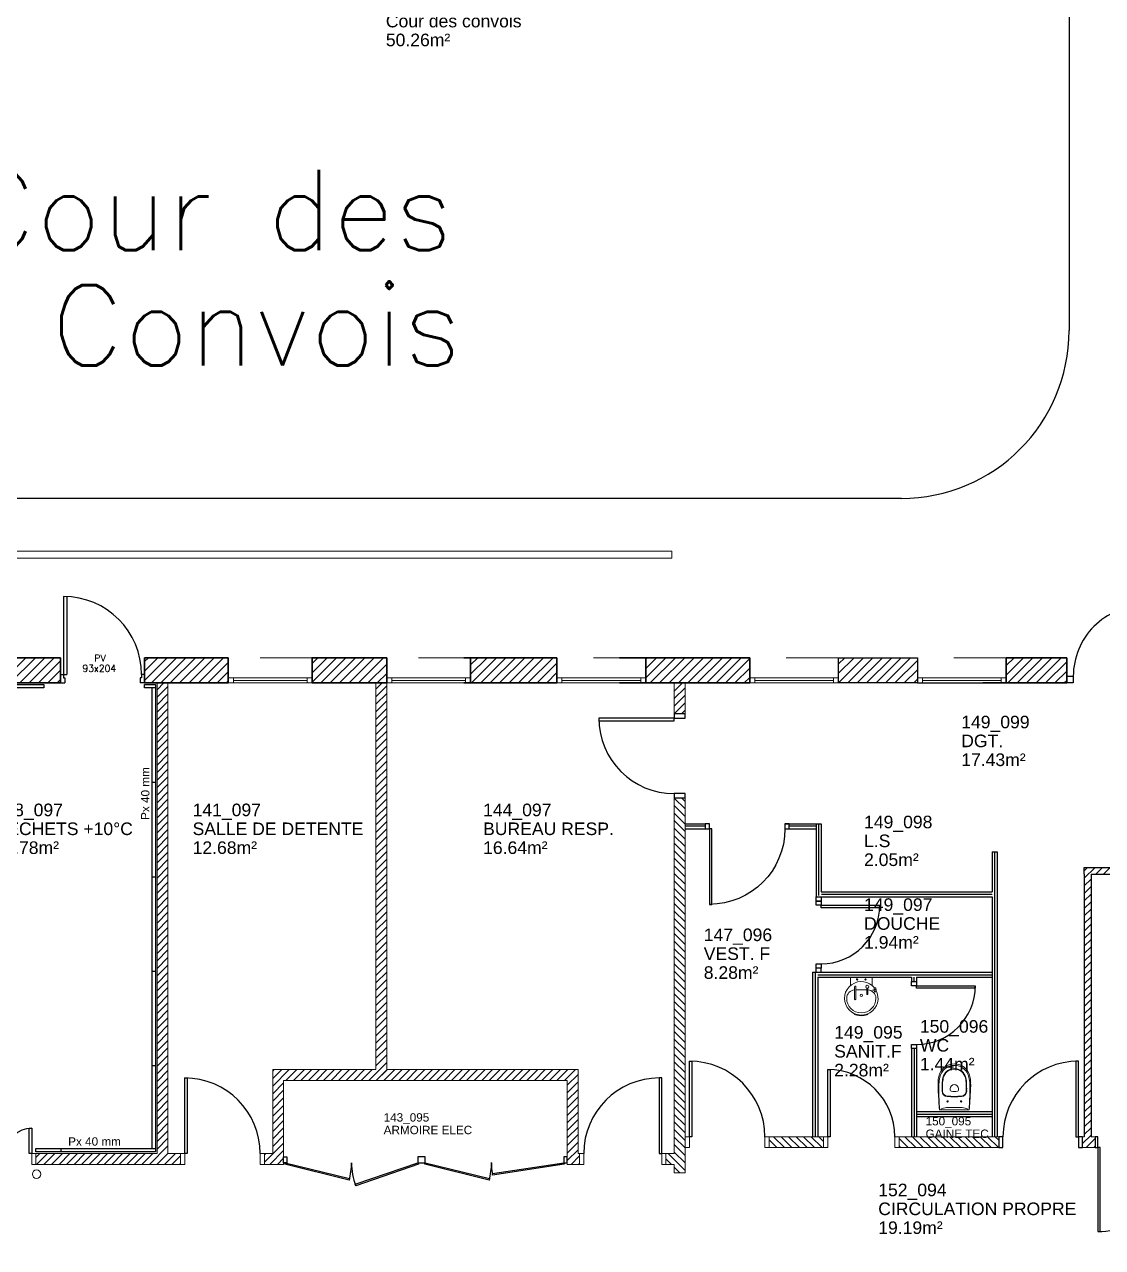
# Model space of a CAD drawing. Header units: metres. Extents: x -8 to 247, y -4 to 148.
# Drawn here: x 138.28 to 151.14, y 93.22 to 107.8 of the extents above; entities that cross this region are included whole.
import ezdxf
from ezdxf.enums import TextEntityAlignment as Align

# ---------------------------------------------------------------- set-up
doc = ezdxf.new("R2010")
doc.units = ezdxf.units.M
doc.header["$LTSCALE"] = 5
for name, pattern in [('CACHÉ', [0.25, 0.125, -0.125]), ('CONTINU', [0]), ('DISCONTINU', [0.75, 0.5, -0.25])]:
    doc.linetypes.add(name, pattern=pattern)
doc.layers.get('0').update_dxf_attribs({"lineweight": 0})
for name, color, linetype, lineweight in [('00_tx_rep_local', 7, 'Continuous', 5), ('800 Espace-vert', 8, 'Continuous', 5), ('_AC2R-PRO-MACONNERIE-130 mm', 7, 'Continuous', 18), ('_AC2R-PRO-PANNEAUX 40mm', 7, 'Continuous', 5), ('A_chass', 4, 'Continuous', 20), ('A_MURS_STRU', 7, 'Continuous', 35), ('A_SANI', 5, 'Continuous', 20), ('RDC', 7, 'Continuous', 0)]:
    doc.layers.add(name, color=color, linetype=linetype, lineweight=lineweight)
for name, color, linetype in [('A_Etiqu_Gaine', 7, 'Continuous'), ('A_Etiqu_Gaine_ancien', 7, 'Continuous'), ('A_Etiqu_Gaine_code', 7, 'Continuous'), ('A_Etiqu_Local', 7, 'Continuous'), ('A_HACH_CLOIS', 7, 'CONTINU'), ('A_MUR_CLOI', 7, 'Continuous'), ('A_PORT', 7, 'Continuous'), ('limite de propriété', 7, 'Continuous')]:
    doc.layers.add(name, color=color, linetype=linetype)
doc.styles.add('ARIAL', font='arial.ttf', dxfattribs={"height": 30})
doc.styles.add('Attribut', font='arial.ttf')
doc.styles.add('ROMANS8', font='romans8', dxfattribs={"height": 10})
doc.styles.add('SIMPLEX', font='SIMPLEX')
doc.linetypes.add('ISOLATION', pattern='A,0.0001,-0.1,[134,ltypeshp.shx,S=0.1,R=0,X=-0.1,Y=0],-0.2,[134,ltypeshp.shx,S=0.1,R=180,X=0.1,Y=0],-0.1', length=0.4001)
pattern_1 = [(45, (-118.550106, -211.35183), (-0.044901281, 0.044901281), [])]

# ---------------------------------------------------------------- blocks, each defined once
blk = doc.blocks.new('A$C312D75F8')
at = {"linetype": 'Continuous'}
for points in [[(-0.05, 0.13), (-0.05, 1.03), (-0.08, 1.03), (-0.08, 0.13), (-0.05, 0.13)], [(-1, 0.13), (-1, 0), (-0.95, 0), (-0.95, 0.13), (-1, 0.13)], [(-0.05, 0.13), (-0.05, 0), (0, 0), (0, 0.13), (-0.05, 0.13)]]:
    blk.add_lwpolyline(points, dxfattribs=at)
blk.add_arc((-0.05, 0.13), 0.9, 90, 180, dxfattribs=at)
blk = doc.blocks.new('A_Etiqu_Local')
at = {"style": 'Attribut', "flags": 1}
for tag, p in [('CODE_HOPITAL', (-0.446, 1.632)), ('CODE_SITE', (-0.446, 1.407)), ('CODE_BATIMENT', (-0.446, 1.182)), ('CODE_SECTEUR', (-0.446, 0.957)), ('CODE_ETAGE', (-0.446, 0.732)), ('NOM_NORMALISE', (-0.446, -0.843)), ('SECTEUR_ACTIVITE', (-0.446, -1.068)), ('SOUS_SECTEUR_ACTIVITE', (-0.446, -1.293)), ('VOLUME', (-0.446, -1.518)), ('SERVICE', (-0.446, -1.743)), ('CODE_UG', (-0.446, -1.968)), ('CODE_UA', (-0.446, -2.193)), ('CODE_POLE', (-0.446, -2.418)), ('OCCUPANT_EXTERNE', (-0.446, -2.643)), ('DISPONIBILITE', (-0.446, -2.868)), ('ACCES_HANDICAPES', (-0.446, -3.093)), ('NATURE_SOL', (-0.446, -3.318)), ('RISQUE_LABORATOIRE', (-0.446, -3.543)), ('AMIANTE', (-0.446, -3.768))]:
    blk.add_attdef(tag, p, '', height=0.15, dxfattribs=at)
at = {"layer": 'A_Etiqu_Local', "style": 'Attribut'}
for tag, p in [('CODE_PIECE', (-0.446, 0.282)), ('NOM_USAGE', (-0.446, 0.057)), ('SURFACE', (-0.446, -0.168))]:
    blk.add_attdef(tag, p, '', height=0.15, dxfattribs=at)
blk = doc.blocks.new('A_Etiqu_Gaine')
at = {"style": 'Attribut', "flags": 1}
for tag, p in [('CODE_HOPITAL', (-0.432, 0.865)), ('CODE_SITE', (-0.432, 0.715)), ('CODE_BATIMENT', (-0.432, 0.565)), ('CODE_SECTEUR', (-0.432, 0.415)), ('CODE_ETAGE', (-0.432, 0.265)), ('NOM_NORMALISE', (-0.432, -0.335)), ('SECTEUR_ACTIVITE', (-0.432, -0.485)), ('SOUS_SECTEUR_ACTIVITE', (-0.432, -0.635)), ('SURFACE', (-0.432, -0.785)), ('CODE_UG', (-0.432, -0.935)), ('CODE_POLE', (-0.432, -1.085)), ('AMIANTE', (-0.432, -1.235))]:
    blk.add_attdef(tag, p, '', height=0.1, dxfattribs=at)
at = {"layer": 'A_Etiqu_Gaine', "style": 'Attribut'}
blk.add_attdef('NOM_USAGE', (-0.432, -0.185), '', height=0.1, dxfattribs=at)
at = {"layer": 'A_Etiqu_Gaine_ancien', "style": 'Attribut'}
blk.add_attdef('CODE_PIECE_ANCIEN', (-0.432, 0.115), '', height=0.1, dxfattribs=at)
at = {"layer": 'A_Etiqu_Gaine_code', "style": 'Attribut'}
blk.add_attdef('CODE_PIECE', (-0.432, -0.035), '', height=0.1, dxfattribs=at)
blk = doc.blocks.new('BATI-10')
for p, q in [((0, 0.1), (0, 0)), ((0, 0.1), (0.035, 0.1)), ((0, 0), (0.05, 0)), ((0.035, 0.1), (0.035, 0.06)), ((0.035, 0.06), (0.05, 0.06)), ((0.05, 0.06), (0.05, 0))]:
    blk.add_line(p, q)
blk = doc.blocks.new('P90-bt10')
for p, q in [((0.035, 1.03), (0.035, 0.1)), ((0.075, 1.029), (0.075, 0.1)), ((0.035, 0.1), (0.075, 0.1))]:
    blk.add_line(p, q)
blk.add_arc((0.035, 0.1), 0.93, 0, 90)
blk.add_blockref('BATI-10', (0, 0))
at = {"xscale": -1}
blk.add_blockref('BATI-10', (1, 0), dxfattribs=at)
at = {"style": 'ROMANS8'}
for tag, p in [('DEF', (0.47, 0.256)), ('DIM', (0.461, 0.134))]:
    blk.add_attdef(tag, text='', height=0.08, dxfattribs=at).set_placement(p, align=Align.CENTER)
blk = doc.blocks.new('Porte70-ep6')
at = {"linetype": 'Continuous', "flags": 128}
for points in [[(6, -5), (0, -5), (0, 0), (6, 0), (6, -5)], [(6, -5), (76, -5), (76, -8), (6, -8), (6, -5)], [(6, -80), (0, -80), (0, -75), (6, -75), (6, -80)]]:
    blk.add_lwpolyline(points, dxfattribs=at)
at = {"linetype": 'Continuous'}
blk.add_arc((6, -5), 70, 270, 0, dxfattribs=at)
blk = doc.blocks.new('LAVE-MAINS')
for p, q in [((-13, 0), (-13, -9.8)), ((13, 0), (-13, 0)), ((13, 0), (13, -9.8)), ((-8, -11.2), (-8, -26)), ((-6.4, -11.2), (-6.4, -26)), ((6.8, -20.1), (6.8, -12.9)), ((7.7, -20.1), (7.7, -12.9)), ((15.2, -14.4), (17.7, -14.4)), ((15.8, -17.3), (15.2, -14.4)), ((15.5, -12.7), (15.5, -14.4)), ((17.4, -12.7), (15.5, -12.7)), ((17.7, -14.4), (17.2, -17.3)), ((17.4, -14.4), (17.4, -12.7)), ((-6.4, -15), (6.8, -15)), ((15.4, -15.5), (13.5, -15.5)), ((17.2, -17.3), (15.8, -17.3))]:
    blk.add_line(p, q)
for centre, radius in [((-5, -2.5), 0.8), ((5, -2.5), 0.8), ((7.2, -11.2), 1.75), ((0, -21.5), 1.45)]:
    blk.add_circle(centre, radius)
for centre, radius, start, end in [((0, -25), 20, 37.9519, 28.7298), ((-7.2, -11.2), 0.8, 0, 180), ((-7.4, -25), 10, 93.5292, 179.7497), ((0, -25), 17.4, 180.0042, 359.9958), ((-7.2, -26), 0.8, 180, 0), ((7.2, -20.1), 0.45, 180, 0), ((7.4, -25), 10, 0.2503, 88.4782), ((-6.3, -42.8), 2.12, 189.2073, 251.3363), ((6.3, -42.8), 2.12, 288.6637, 350.7927), ((0, -25), 21, 250.4755, 289.5245)]:
    blk.add_arc(centre, radius, start, end)
blk = doc.blocks.new('A$C7E3744BD')
for p, q in [((-0.05, 0.271), (-0.05, 0.256)), ((0.05, 0.271), (0.05, 0.256))]:
    blk.add_line(p, q)
at = {"ltscale": 100}
blk.add_line((-0.178, 0.02), (0.178, 0.02), dxfattribs=at)
for centre in [(-0.08, 0.12), (0.08, 0.12)]:
    blk.add_circle(centre, 0.008)
for centre, radius, start, end in [((0, 0.379), 0.19, 90, 168.1162), ((0, 0.372), 0.178, 90, 167.7106), ((0, 0.372), 0.14, 90, 167.7106), ((0, 0.372), 0.135, 90, 167.7106), ((0, 0.379), 0.19, 11.8838, 90), ((0, 0.372), 0.178, 12.2894, 90), ((0, 0.372), 0.14, 12.2894, 90), ((0, 0.372), 0.135, 12.2894, 90), ((1.005, 0.307), 1.2, 177.9759, 185.3183), ((0.205, 0.336), 0.4, 168.1162, 177.9759), ((1.115, 0.278), 1.3, 177.8769, 180.8943), ((0.266, 0.315), 0.45, 167.7106, 178.4657), ((1.115, 0.278), 1.262, 177.8769, 180.8943), ((0.266, 0.315), 0.412, 167.7106, 178.4657), ((1.115, 0.278), 1.257, 177.8769, 180.8943), ((0.266, 0.315), 0.407, 167.7106, 178.4657), ((0, 0.271), 0.05, 360, 180), ((-0.266, 0.315), 0.407, 1.5343, 12.2894), ((-0.266, 0.315), 0.412, 1.5343, 12.2894), ((-1.115, 0.278), 1.257, 359.1057, 2.1231), ((-1.115, 0.278), 1.262, 359.1057, 2.1231), ((-0.266, 0.315), 0.45, 1.5343, 12.2894), ((-1.115, 0.278), 1.3, 359.1057, 2.1231), ((-0.205, 0.336), 0.4, 2.0241, 11.8838), ((-1.005, 0.307), 1.2, 354.6817, 2.0241), ((-4.675, -0.17), 4.5, 3.6445, 4.6693), ((5.314, 0.355), 5.5, 181.0116, 182.6085), ((5.314, 0.355), 5.462, 181.0116, 181.1837), ((-0.082, 0.244), 0.065, 181.1837, 266.7423), ((5.314, 0.355), 5.457, 181.0116, 181.1837), ((-0.082, 0.244), 0.06, 181.1837, 266.7423), ((0, 1.676), 1.495, 266.7423, 273.2577), ((0, 1.676), 1.5, 266.7423, 273.2577), ((-0.035, 0.256), 0.015, 180, 262.9459), ((0, 0.539), 0.3, 262.9459, 277.0541), ((0.035, 0.256), 0.015, 277.0541, 0), ((0.082, 0.244), 0.065, 273.2577, 358.8163), ((0.082, 0.244), 0.06, 273.2577, 358.8163), ((-5.314, 0.355), 5.457, 358.8163, 358.9884), ((-5.314, 0.355), 5.462, 358.8163, 358.9884), ((-5.314, 0.355), 5.5, 357.3915, 358.9884), ((4.675, -0.17), 4.5, 175.3307, 176.3555), ((14.791, 0.973), 15, 183.2761, 183.6431), ((14.807, 0.729), 15, 182.3853, 182.7047), ((-0.08, -0.153), 0.2, 93.5384, 114.0151), ((0, -1.451), 1.5, 90, 93.5384), ((0, -1.451), 1.5, 86.4616, 90), ((0.08, -0.153), 0.2, 65.9849, 86.4616), ((-14.807, 0.729), 15, 357.2953, 357.6147), ((-14.791, 0.973), 15, 356.3569, 356.7239)]:
    blk.add_arc(centre, radius, start, end)
blk = doc.blocks.new('Porte90-ep6')
at = {"linetype": 'Continuous', "flags": 128}
for points in [[(-100, -6), (-100, 0), (-95, 0), (-95, -6), (-100, -6)], [(-5, -6), (-5, 0), (0, 0), (0, -6), (-5, -6)], [(-5, -6), (-5, -96), (-8, -96), (-8, -6), (-5, -6)]]:
    blk.add_lwpolyline(points, dxfattribs=at)
at = {"linetype": 'Continuous'}
blk.add_arc((-5, -6), 90, 180, 270, dxfattribs=at)

msp = doc.modelspace()

# ---------------------------------------------------------------- hatches: boundary and pattern name
at = {"layer": '_AC2R-PRO-MACONNERIE-130 mm'}
h = msp.add_hatch(dxfattribs=at)
h.set_pattern_fill('ANSI31', color=8, scale=0.02, style=0)
h.set_pattern_definition(pattern_1)
h.paths.add_polyline_path([(139.996, 99.949), (139.866, 99.949), (139.866, 94.339), (138.421, 94.339), (138.421, 94.209), (140.146, 94.209), (140.146, 94.339), (139.996, 94.339)])
h = msp.add_hatch(dxfattribs=at)
h.set_pattern_fill('ANSI31', color=8, scale=0.02, style=0)
h.set_pattern_definition(pattern_1)
h.paths.add_polyline_path([(142.606, 95.209), (142.606, 99.949), (142.476, 99.949), (142.476, 95.339), (141.246, 95.339), (141.246, 94.339), (141.146, 94.339), (141.146, 94.209), (141.376, 94.209), (141.376, 95.209)])
h = msp.add_hatch(dxfattribs=at)
h.set_pattern_fill('ANSI31', color=8, scale=0.02, style=0)
h.set_pattern_definition(pattern_1)
h.paths.add_polyline_path([(144.889, 95.339), (142.606, 95.339), (142.606, 99.949), (142.476, 99.949), (142.476, 95.339), (141.246, 95.339), (141.246, 94.339), (141.146, 94.339), (141.146, 94.209), (141.376, 94.209), (141.376, 95.209), (144.759, 95.209), (144.759, 94.209), (144.906, 94.209), (144.906, 94.339), (144.889, 94.339)])
h = msp.add_hatch(dxfattribs=at)
h.set_pattern_fill('ANSI31', color=8, scale=0.02, style=0)
h.set_pattern_definition([(45, (-118.470105, -211.35183), (-0.044901281, 0.044901281), [])])
h.paths.add_polyline_path([(146.166, 99.949), (146.036, 99.949), (146.036, 99.579), (146.166, 99.579)])
h = msp.add_hatch(dxfattribs=at)
h.set_pattern_fill('ANSI31', color=8, scale=0.02, angle=90, style=0)
h.set_pattern_definition([(135, (0.08, -1e-14), (-0.04490128, -0.04490128), [])])
h.paths.add_polyline_path([(146.036, 94.339), (145.936, 94.339), (145.936, 94.209), (146.036, 94.209), (146.036, 94.109), (146.166, 94.109), (146.166, 94.409), (146.166, 94.539), (146.166, 98.579), (146.036, 98.579)])
h = msp.add_hatch(dxfattribs=at)
h.set_pattern_fill('ANSI31', color=8, scale=0.02, style=0)
h.set_pattern_definition([(45, (102.73127, 33.08095), (-0.04490128, 0.04490128), [])])
h.paths.add_polyline_path([(150.926, 97.749), (150.926, 94.539), (150.906, 94.539), (150.906, 94.409), (151.056, 94.409), (151.056, 94.539), (151.006, 94.539), (151.006, 97.669), (152.615, 97.669), (152.616, 97.749)])
h = msp.add_hatch(dxfattribs=at)
h.set_pattern_fill('ANSI31', color=8, scale=0.02, angle=90, style=0)
h.set_pattern_definition([(135, (105.266565, -69.066566), (-0.04490128, -0.04490128), [])])
h.paths.add_polyline_path([(147.816, 94.409), (147.816, 94.539), (147.166, 94.539), (147.166, 94.409)])
h = msp.add_hatch(dxfattribs=at)
h.set_pattern_fill('ANSI31', color=8, scale=0.02, angle=90, style=0)
h.set_pattern_definition([(135, (107.55108, -69.066566), (-0.04490128, -0.04490128), [])])
h.paths.add_polyline_path([(149.906, 94.409), (149.906, 94.539), (148.716, 94.539), (148.716, 94.409)])
at = {"layer": 'A_HACH_CLOIS'}
h = msp.add_hatch(dxfattribs=at)
h.set_pattern_fill('ANSI31', color=8, scale=0.025, style=0)
h.paths.add_polyline_path([(150.716, 100.249), (150.711, 100.249), (149.996, 100.249), (149.996, 99.949), (150.716, 99.949)])
h.paths.add_polyline_path([(148.936, 100.249), (147.996, 100.249), (147.996, 99.949), (148.936, 99.949)])
h.paths.add_polyline_path([(146.936, 100.249), (146.711, 100.249), (145.696, 100.249), (145.696, 99.949), (146.936, 99.949)])
h.paths.add_polyline_path([(144.636, 100.249), (143.606, 100.249), (143.606, 99.949), (144.636, 99.949)])
h.paths.add_polyline_path([(142.606, 100.249), (141.716, 100.249), (141.716, 99.949), (142.606, 99.949)])
h.paths.add_polyline_path([(140.716, 100.249), (139.716, 100.249), (139.716, 99.949), (140.716, 99.949)])
h.paths.add_polyline_path([(138.716, 100.249), (137.716, 100.249), (137.716, 99.949), (138.716, 99.949), (138.716, 100.009)])
at = {"layer": 'A_MUR_CLOI'}
h = msp.add_hatch(dxfattribs=at)
h.set_pattern_fill('ANSI31', color=8, scale=0.015, style=0)
h.paths.add_polyline_path([(178.316, 113.499), (178.316, 113.999), (178.666, 113.999), (178.666, 113.499)])
h.paths.add_polyline_path([(174.316, 113.499), (174.316, 113.999), (174.666, 113.999), (174.666, 113.499)])
h.paths.add_polyline_path([(159.466, 114.024), (159.466, 114.674), (160.116, 114.674), (160.116, 114.024)])
h.paths.add_polyline_path([(159.541, 106.824), (159.541, 107.474), (160.041, 107.474), (160.041, 106.824)])
h.paths.add_polyline_path([(166.141, 106.849), (166.141, 107.449), (166.941, 107.449), (166.941, 106.849)])
h.paths.add_polyline_path([(173.391, 106.824), (173.391, 107.474), (174.291, 107.474), (174.291, 106.824)])
h.paths.add_polyline_path([(174.316, 106.824), (174.316, 107.474), (174.666, 107.474), (174.666, 106.824)])
h.paths.add_polyline_path([(178.316, 106.824), (178.316, 107.474), (178.666, 107.474), (178.666, 106.824)])
h.paths.add_polyline_path([(166.141, 99.649), (166.141, 100.249), (166.941, 100.249), (166.941, 99.649)])
h.paths.add_polyline_path([(159.241, 99.649), (159.241, 100.249), (160.041, 100.249), (160.041, 99.649)])
h.paths.add_polyline_path([(152.116, 99.649), (152.116, 100.249), (153.066, 100.249), (153.066, 99.649)])
h.paths.add_polyline_path([(151.716, 99.649), (151.716, 100.249), (152.066, 100.249), (152.066, 99.649)])
h.paths.add_polyline_path([(115.366, 92.349), (115.366, 92.749), (116.016, 92.749), (116.016, 92.349)])
h.paths.add_polyline_path([(120.716, 92.349), (120.066, 92.349), (120.066, 92.749), (120.716, 92.749)])
edge = h.paths.add_edge_path()
edge.add_line((116.016, 92.349), (115.366, 92.349))

# ---------------------------------------------------------------- linework, layer by layer
at = {"color": 8, "linetype": 'Continuous'}
for points in [[(146.216, 94.539), (146.216, 94.409), (146.166, 94.409), (146.166, 94.539), (146.216, 94.539)], [(147.166, 94.539), (147.166, 94.409), (147.116, 94.409), (147.116, 94.539), (147.166, 94.539)], [(138.421, 94.339), (138.421, 94.209), (138.371, 94.209), (138.371, 94.339), (138.421, 94.339)], [(140.196, 94.339), (140.196, 94.209), (140.146, 94.209), (140.146, 94.339), (140.196, 94.339)], [(141.146, 94.339), (141.146, 94.209), (141.096, 94.209), (141.096, 94.339), (141.146, 94.339)], [(144.906, 94.339), (144.906, 94.209), (144.956, 94.209), (144.956, 94.339), (144.906, 94.339)], [(145.886, 94.339), (145.886, 94.209), (145.936, 94.209), (145.936, 94.339), (145.886, 94.339)]]:
    msp.add_lwpolyline(points, dxfattribs=at)
at = {"color": 8, "linetype": 'Continuous', "flags": 128}
for points in [[(147.866, 94.539), (147.866, 94.409), (147.816, 94.409), (147.816, 94.539), (147.866, 94.539)], [(148.716, 94.539), (148.716, 94.409), (148.666, 94.409), (148.666, 94.539), (148.716, 94.539)]]:
    msp.add_lwpolyline(points, dxfattribs=at)
at = {"layer": '800 Espace-vert', "color": 8, "linetype": 'Continuous'}
for p, q in [((150.744, 104.149), (150.744, 112.257)), ((130.265, 101.518), (146.007, 101.518)), ((130.345, 101.438), (146.007, 101.438))]:
    msp.add_line(p, q, dxfattribs=at)
at = {"layer": '800 Espace-vert', "color": 8}
msp.add_line((146.007, 101.438), (146.007, 101.518), dxfattribs=at)
at = {"layer": '_AC2R-PRO-MACONNERIE-130 mm', "color": 8}
for p, q in [((139.866, 99.949), (139.866, 94.339)), ((139.996, 99.949), (139.996, 94.339)), ((142.476, 99.949), (142.476, 95.339)), ((142.606, 99.949), (142.606, 95.339)), ((146.036, 99.949), (146.036, 99.579)), ((146.166, 99.949), (146.166, 99.579)), ((146.036, 98.579), (146.036, 94.339)), ((146.166, 98.579), (146.166, 94.539)), ((141.246, 95.339), (141.246, 94.339)), ((141.246, 95.339), (142.476, 95.339)), ((142.606, 95.339), (144.889, 95.339)), ((144.889, 95.339), (144.889, 94.339)), ((141.376, 95.209), (141.376, 94.209)), ((141.376, 95.209), (144.759, 95.209)), ((144.759, 95.209), (144.759, 94.209)), ((147.116, 94.539), (147.816, 94.539)), ((147.816, 94.539), (147.816, 94.409)), ((148.716, 94.539), (149.906, 94.539)), ((148.716, 94.539), (148.716, 94.409)), ((149.906, 94.539), (149.906, 94.409)), ((150.906, 94.539), (150.926, 94.539)), ((151.006, 94.539), (151.056, 94.539)), ((147.166, 94.409), (147.816, 94.409)), ((148.716, 94.409), (149.906, 94.409)), ((150.906, 94.409), (151.056, 94.409)), ((138.421, 94.339), (139.866, 94.339)), ((138.421, 94.339), (138.421, 94.209)), ((138.421, 94.209), (140.146, 94.209)), ((139.996, 94.339), (140.146, 94.339)), ((140.146, 94.339), (140.146, 94.209)), ((141.146, 94.339), (141.246, 94.339)), ((141.146, 94.339), (141.146, 94.209)), ((141.146, 94.209), (141.376, 94.209)), ((144.759, 94.209), (144.906, 94.209)), ((144.889, 94.339), (144.906, 94.339)), ((144.906, 94.339), (144.906, 94.209)), ((145.936, 94.339), (145.936, 94.209))]:
    msp.add_line(p, q, dxfattribs=at)
msp.add_lwpolyline([(146.166, 94.539), (146.166, 98.579), (146.036, 98.579), (146.036, 94.339), (145.936, 94.339), (145.936, 94.209), (146.036, 94.209), (146.036, 94.109), (146.166, 94.109), (146.166, 94.409)], dxfattribs=at)
at = {"layer": 'A_chass', "color": 8, "linetype": 'CACHÉ'}
for p, q in [((141.721, 100.249), (140.721, 100.249)), ((143.611, 100.249), (142.606, 100.249)), ((145.696, 100.249), (144.636, 100.249)), ((147.996, 100.249), (146.936, 100.249)), ((149.996, 100.249), (148.936, 100.249))]:
    msp.add_line(p, q, dxfattribs=at)
at = {"layer": 'A_chass', "color": 8, "linetype": 'Continuous'}
for p, q in [((141.716, 99.949), (140.716, 99.949)), ((140.776, 99.979), (141.656, 99.979)), ((143.606, 99.949), (142.606, 99.949)), ((142.666, 99.979), (143.546, 99.979)), ((145.381, 99.949), (144.636, 99.949)), ((145.696, 99.949), (144.636, 99.949)), ((144.696, 99.979), (145.321, 99.979)), ((144.696, 99.979), (145.636, 99.979)), ((147.996, 99.949), (146.936, 99.949)), ((146.996, 99.979), (147.936, 99.979)), ((148.996, 99.979), (149.936, 99.979)), ((149.996, 99.949), (148.996, 99.949))]:
    msp.add_line(p, q, dxfattribs=at)
for points in [[(140.716, 99.949), (140.716, 100.009), (141.716, 100.009)], [(140.776, 100.009), (140.776, 99.949)], [(141.656, 99.949), (141.656, 100.009)], [(141.716, 100.009), (141.716, 99.949)], [(142.606, 99.949), (142.606, 100.009), (143.606, 100.009)], [(142.666, 100.009), (142.666, 99.949)], [(143.546, 99.949), (143.546, 100.009)], [(143.606, 100.009), (143.606, 99.949)], [(144.636, 99.949), (144.636, 100.009), (145.381, 100.009)], [(144.636, 99.949), (144.636, 100.009), (145.696, 100.009)], [(144.696, 100.009), (144.696, 99.949)], [(144.696, 100.009), (144.696, 99.949)], [(145.636, 99.949), (145.636, 100.009)], [(145.696, 100.009), (145.696, 99.949)], [(146.936, 99.949), (146.936, 100.009), (147.996, 100.009)], [(146.996, 100.009), (146.996, 99.949)], [(147.936, 99.949), (147.936, 100.009)], [(147.996, 100.009), (147.996, 99.949)], [(148.936, 99.949), (148.936, 100.009), (149.996, 100.009)], [(148.996, 100.009), (148.996, 99.949)], [(149.936, 99.949), (149.936, 100.009)], [(149.996, 100.009), (149.996, 99.949)]]:
    msp.add_lwpolyline(points, dxfattribs=at)
at = {"layer": 'A_MUR_CLOI', "color": 8}
for p, q in [((149.996, 99.949), (149.996, 100.249)), ((138.516, 99.889), (136.891, 99.889)), ((139.806, 94.399), (139.806, 99.889)), ((139.846, 99.929), (139.846, 94.359)), ((146.936, 99.949), (146.166, 99.949)), ((148.936, 99.949), (149.996, 99.949)), ((150.716, 99.949), (149.996, 99.949)), ((146.166, 98.269), (146.405, 98.269)), ((146.166, 98.209), (146.405, 98.209)), ((147.355, 98.269), (147.726, 98.269)), ((147.405, 98.209), (147.726, 98.209)), ((147.726, 98.269), (147.726, 97.399)), ((147.726, 98.269), (147.786, 98.269)), ((147.786, 98.269), (147.786, 97.459)), ((149.826, 97.937), (149.826, 97.459)), ((149.826, 97.937), (149.886, 97.937)), ((149.886, 97.937), (149.886, 94.539)), ((150.926, 97.669), (150.926, 97.749)), ((150.926, 97.749), (152.616, 97.749)), ((150.926, 97.669), (150.926, 94.539)), ((151.006, 97.669), (152.616, 97.669)), ((151.006, 97.669), (151.006, 94.539)), ((147.786, 97.459), (149.826, 97.459)), ((147.726, 97.399), (149.826, 97.399)), ((149.826, 97.399), (149.826, 94.539)), ((147.726, 96.499), (147.726, 96.549)), ((147.786, 96.499), (147.786, 96.549)), ((147.686, 96.499), (147.686, 94.539)), ((147.686, 96.499), (149.826, 96.499)), ((147.746, 96.439), (147.746, 94.539)), ((147.746, 96.439), (148.866, 96.439)), ((148.866, 96.439), (148.866, 96.389)), ((148.866, 96.389), (148.926, 96.389)), ((148.926, 96.439), (148.926, 96.389)), ((148.926, 96.439), (149.826, 96.439)), ((148.866, 95.589), (148.866, 94.539)), ((148.926, 95.589), (148.926, 94.539)), ((148.926, 94.839), (149.826, 94.839)), ((148.926, 94.779), (149.826, 94.779)), ((150.856, 94.539), (150.856, 94.409)), ((151.056, 94.539), (151.056, 94.409))]:
    msp.add_line(p, q, dxfattribs=at)
at = {"layer": 'A_MUR_CLOI', "color": 8, "linetype": 'Continuous'}
for p, q in [((150.716, 100.028), (150.795, 100.028)), ((150.795, 99.949), (150.716, 99.949)), ((150.795, 100.028), (150.795, 99.949))]:
    msp.add_line(p, q, dxfattribs=at)
at = {"layer": 'A_MUR_CLOI', "color": 8}
for points in [[(147.996, 100.249), (148.936, 100.249), (148.936, 99.949), (147.996, 99.949)], [(147.786, 97.349), (147.726, 97.349), (147.726, 97.399), (147.786, 97.399)]]:
    msp.add_lwpolyline(points, close=True, dxfattribs=at)
for points in [[(136.891, 99.929), (138.516, 99.929)], [(138.516, 99.929), (138.516, 99.889)], [(139.846, 99.889), (139.716, 99.889), (139.716, 99.929), (139.846, 99.929)], [(139.806, 98.764), (139.846, 98.764)], [(139.806, 97.639), (139.846, 97.639)], [(139.806, 96.514), (139.846, 96.514)], [(139.806, 95.389), (139.846, 95.389)], [(139.846, 94.359), (138.421, 94.359), (138.421, 94.399), (139.846, 94.399)], [(138.721, 94.359), (138.721, 94.399)]]:
    msp.add_lwpolyline(points, dxfattribs=at)
at = {"layer": 'A_MUR_CLOI', "color": 8, "linetype": 'ISOLATION', "ltscale": 0.01}
for points in [[(146.405, 98.242), (146.167, 98.242)], [(147.726, 98.242), (147.409, 98.242)], [(147.758, 97.416), (147.758, 98.269)], [(149.856, 97.937), (149.856, 94.539)], [(147.79, 97.429), (149.826, 97.429)], [(147.716, 96.499), (147.716, 94.539)], [(147.746, 96.469), (149.826, 96.469)], [(148.896, 96.389), (148.896, 96.439)], [(148.896, 95.589), (148.896, 94.539)], [(148.926, 94.809), (149.826, 94.809)]]:
    msp.add_lwpolyline(points, dxfattribs=at)
at = {"layer": 'A_MURS_STRU', "color": 8, "linetype": 'Continuous'}
for p, q in [((138.716, 100.249), (137.711, 100.249)), ((138.716, 99.949), (138.716, 100.249)), ((139.716, 99.949), (139.716, 100.249)), ((140.716, 100.249), (139.716, 100.249)), ((140.716, 99.949), (140.716, 100.249)), ((141.711, 100.249), (142.606, 100.249)), ((141.716, 100.249), (141.716, 99.949)), ((142.606, 100.249), (142.606, 99.949)), ((143.526, 100.249), (144.636, 100.249)), ((143.606, 100.249), (143.606, 99.949)), ((144.636, 100.249), (144.636, 99.949)), ((144.636, 99.949), (144.636, 100.249)), ((145.381, 100.249), (146.936, 100.249)), ((145.696, 100.249), (145.696, 99.949)), ((146.936, 99.949), (146.936, 100.249)), ((149.996, 100.249), (150.716, 100.249)), ((149.996, 100.249), (149.996, 99.949)), ((150.716, 99.949), (150.716, 100.249)), ((138.716, 99.949), (137.716, 99.949)), ((140.716, 99.949), (139.716, 99.949)), ((142.606, 99.949), (141.716, 99.949)), ((144.636, 99.949), (143.526, 99.949)), ((146.936, 99.949), (145.381, 99.949)), ((150.716, 99.949), (149.716, 99.949))]:
    msp.add_line(p, q, dxfattribs=at)
at = {"layer": 'A_PORT', "color": 8, "linetype": 'Continuous', "flags": 128}
for points in [[(146.216, 94.539), (146.216, 95.439), (146.246, 95.439), (146.246, 94.539), (146.216, 94.539)], [(140.196, 94.339), (140.196, 95.239), (140.226, 95.239), (140.226, 94.339), (140.196, 94.339)], [(145.886, 94.339), (145.886, 95.239), (145.856, 95.239), (145.856, 94.339), (145.886, 94.339)], [(147.866, 94.539), (147.866, 95.339), (147.896, 95.339), (147.896, 94.539), (147.866, 94.539)], [(138.341, 94.339), (138.341, 94.639), (138.371, 94.639), (138.371, 94.339), (138.341, 94.339)]]:
    msp.add_lwpolyline(points, dxfattribs=at)
at = {"layer": 'A_PORT', "color": 8, "linetype": 'Continuous'}
for points in [[(151.086, 94.409), (151.086, 94.539), (151.056, 94.539), (151.056, 94.409), (151.086, 94.409)], [(151.086, 93.409), (151.116, 93.409), (151.116, 94.409), (151.086, 94.409)]]:
    msp.add_lwpolyline(points, dxfattribs=at)
msp.add_lwpolyline([(151.116, 94.409), (151.086, 94.409), (151.086, 93.409), (151.116, 93.409)], close=True, dxfattribs=at)
at = {"layer": 'A_PORT', "color": 8}
for points in [[(141.416, 94.229), (141.376, 94.229), (141.376, 94.299), (141.416, 94.299)], [(141.396, 94.229), (142.163, 94.039), (142.158, 94.02), (141.391, 94.21)], [(142.23, 93.972), (142.976, 94.229), (142.983, 94.211), (142.236, 93.953)], [(142.976, 94.229), (143.066, 94.229), (143.066, 94.299), (142.976, 94.299)], [(143.066, 94.229), (143.833, 94.039), (143.828, 94.02), (143.061, 94.21)], [(143.866, 94.101), (144.719, 94.229), (144.722, 94.21), (143.869, 94.081)], [(144.719, 94.229), (144.759, 94.229), (144.759, 94.299), (144.719, 94.299)]]:
    msp.add_lwpolyline(points, close=True, dxfattribs=at)
for centre, radius, start, end in [((151.636, 100.028), 0.841, 89.9796, 179.9993), ((141.396, 94.229), 0.79, 344.626, 0), ((142.956, 94.229), 0.771, 180, 201.016), ((143.109, 94.221), 0.746, 344.3978, 0.6807), ((144.411, 94.211), 0.556, 178.1328, 191.4797)]:
    msp.add_arc(centre, radius, start, end, dxfattribs=at)
at = {"layer": 'A_PORT', "color": 8, "linetype": 'Continuous'}
for centre, radius, start, end in [((146.216, 94.539), 0.9, 0, 90), ((140.196, 94.339), 0.9, 0, 90), ((145.856, 94.339), 0.9, 90, 180), ((147.866, 94.539), 0.8, 0, 90), ((138.371, 94.339), 0.3, 90, 180), ((151.086, 94.409), 1, 269.9796, 359.9993)]:
    msp.add_arc(centre, radius, start, end, dxfattribs=at)
at = {"layer": 'limite de propriété', "color": 8, "linetype": 'Continuous'}
for p, q in [((150.744, 112.257), (150.744, 104.149)), ((148.744, 102.149), (134.349, 102.149))]:
    msp.add_line(p, q, dxfattribs=at)
msp.add_arc((148.744, 104.149), 2, 270, 0, dxfattribs=at)
at = {"layer": 'RDC', "color": 8, "ltscale": 100}
msp.add_circle((138.429, 94.092), 0.05, dxfattribs=at)

# ---------------------------------------------------------------- block references
at = {"layer": 'A_Etiqu_Gaine', "color": 8}
for p, values in [((143.001, 94.754), {'CODE_PIECE': '143_095', 'NOM_USAGE': 'ARMOIRE ELEC'}), ((149.465, 94.709), {'CODE_PIECE': '150_095', 'NOM_USAGE': 'GAINE TEC'})]:
    msp.add_blockref('A_Etiqu_Gaine', p, dxfattribs=at).add_auto_attribs(values)
at = {"layer": 'A_Etiqu_Local', "color": 8}
ref = msp.add_blockref('A_Etiqu_Local', (143.042, 107.708), dxfattribs=at)
ref.add_attrib('CODE_PIECE', '142_107', (142.595, 107.99), dxfattribs={"height": 0.15, "style": 'Attribut'})
ref.add_attrib('NOM_USAGE', 'Cour des convois', (142.595, 107.765), dxfattribs={"height": 0.15, "style": 'Attribut'})
ref.add_attrib('SURFACE', '50.26m²', (142.595, 107.54), dxfattribs={"height": 0.15, "style": 'Attribut'})
ref = msp.add_blockref('A_Etiqu_Local', (149.904, 99.126), dxfattribs=at)
ref.add_attrib('CODE_PIECE', '149_099', (149.458, 99.408), dxfattribs={"height": 0.15, "style": 'Attribut'})
ref.add_attrib('NOM_USAGE', 'DGT.', (149.458, 99.183), dxfattribs={"height": 0.15, "style": 'Attribut'})
ref.add_attrib('SURFACE', '17.43m²', (149.458, 98.958), dxfattribs={"height": 0.15, "style": 'Attribut'})
ref = msp.add_blockref('A_Etiqu_Local', (138.374, 98.078), dxfattribs=at)
ref.add_attrib('CODE_PIECE', '138_097', (137.928, 98.36), dxfattribs={"height": 0.15, "style": 'Attribut'})
ref.add_attrib('NOM_USAGE', 'DECHETS +10°C', (137.928, 98.135), dxfattribs={"height": 0.15, "style": 'Attribut'})
ref.add_attrib('SURFACE', '15.78m²', (137.928, 97.91), dxfattribs={"height": 0.15, "style": 'Attribut'})
ref = msp.add_blockref('A_Etiqu_Local', (140.736, 98.078), dxfattribs=at)
ref.add_attrib('CODE_PIECE', '141_097', (140.29, 98.36), dxfattribs={"height": 0.15, "style": 'Attribut'})
ref.add_attrib('NOM_USAGE', 'SALLE DE DETENTE', (140.29, 98.135), dxfattribs={"height": 0.15, "style": 'Attribut'})
ref.add_attrib('SURFACE', '12.68m²', (140.29, 97.91), dxfattribs={"height": 0.15, "style": 'Attribut'})
ref = msp.add_blockref('A_Etiqu_Local', (144.201, 98.078), dxfattribs=at)
ref.add_attrib('CODE_PIECE', '144_097', (143.755, 98.36), dxfattribs={"height": 0.15, "style": 'Attribut'})
ref.add_attrib('NOM_USAGE', 'BUREAU RESP.', (143.755, 98.135), dxfattribs={"height": 0.15, "style": 'Attribut'})
ref.add_attrib('SURFACE', '16.64m²', (143.755, 97.91), dxfattribs={"height": 0.15, "style": 'Attribut'})
ref = msp.add_blockref('A_Etiqu_Local', (148.746, 97.934), dxfattribs=at)
ref.add_attrib('CODE_PIECE', '149_098', (148.299, 98.216), dxfattribs={"height": 0.15, "style": 'Attribut'})
ref.add_attrib('NOM_USAGE', 'L.S', (148.299, 97.991), dxfattribs={"height": 0.15, "style": 'Attribut'})
ref.add_attrib('SURFACE', '2.05m²', (148.299, 97.766), dxfattribs={"height": 0.15, "style": 'Attribut'})
ref = msp.add_blockref('A_Etiqu_Local', (148.746, 96.949), dxfattribs=at)
ref.add_attrib('CODE_PIECE', '149_097', (148.299, 97.231), dxfattribs={"height": 0.15, "style": 'Attribut'})
ref.add_attrib('NOM_USAGE', 'DOUCHE', (148.299, 97.006), dxfattribs={"height": 0.15, "style": 'Attribut'})
ref.add_attrib('SURFACE', '1.94m²', (148.299, 96.781), dxfattribs={"height": 0.15, "style": 'Attribut'})
ref = msp.add_blockref('A_Etiqu_Local', (146.834, 96.589), dxfattribs=at)
ref.add_attrib('CODE_PIECE', '147_096', (146.387, 96.871), dxfattribs={"height": 0.15, "style": 'Attribut'})
ref.add_attrib('NOM_USAGE', 'VEST. F', (146.387, 96.646), dxfattribs={"height": 0.15, "style": 'Attribut'})
ref.add_attrib('SURFACE', '8.28m²', (146.387, 96.421), dxfattribs={"height": 0.15, "style": 'Attribut'})
ref = msp.add_blockref('A_Etiqu_Local', (148.389, 95.426), dxfattribs=at)
ref.add_attrib('CODE_PIECE', '149_095', (147.943, 95.708), dxfattribs={"height": 0.15, "style": 'Attribut'})
ref.add_attrib('NOM_USAGE', 'SANIT.F', (147.943, 95.483), dxfattribs={"height": 0.15, "style": 'Attribut'})
ref.add_attrib('SURFACE', '2.28m²', (147.943, 95.258), dxfattribs={"height": 0.15, "style": 'Attribut'})
ref = msp.add_blockref('A_Etiqu_Local', (149.412, 95.497), dxfattribs=at)
ref.add_attrib('CODE_PIECE', '150_096', (148.965, 95.779), dxfattribs={"height": 0.15, "style": 'Attribut'})
ref.add_attrib('NOM_USAGE', 'WC', (148.965, 95.554), dxfattribs={"height": 0.15, "style": 'Attribut'})
ref.add_attrib('SURFACE', '1.44m²', (148.965, 95.329), dxfattribs={"height": 0.15, "style": 'Attribut'})
ref = msp.add_blockref('A_Etiqu_Local', (148.914, 93.547), dxfattribs=at)
ref.add_attrib('CODE_PIECE', '152_094', (148.468, 93.829), dxfattribs={"height": 0.15, "style": 'Attribut'})
ref.add_attrib('NOM_USAGE', 'CIRCULATION PROPRE', (148.468, 93.604), dxfattribs={"height": 0.15, "style": 'Attribut'})
ref.add_attrib('SURFACE', '19.19m²', (148.468, 93.379), dxfattribs={"height": 0.15, "style": 'Attribut'})
at = {"layer": 'A_PORT', "color": 8}
msp.add_blockref('P90-bt10', (138.716, 99.949), dxfattribs=at).add_auto_attribs({'DEF': 'PV', 'DIM': '93x204'})
at = {"layer": 'A_PORT', "color": 8, "rotation": 90}
msp.add_blockref('A$C312D75F8', (146.166, 99.579), dxfattribs=at)
at = {"layer": 'A_PORT', "color": 8, "zscale": 0.01}
for name, p, xscale, yscale in [('Porte90-ep6', (146.405, 98.269), -0.009999999999990905, 0.009999999999990905), ('Porte70-ep6', (147.726, 97.349), 0.01, 0.01), ('Porte70-ep6', (148.866, 96.389), 0.01, 0.01)]:
    msp.add_blockref(name, p, dxfattribs=dict(at, xscale=xscale, yscale=yscale))
at = {"layer": 'A_PORT', "color": 8}
msp.add_blockref('A$C312D75F8', (150.906, 94.409), dxfattribs=at)
at = {"layer": 'A_SANI', "color": 8, "xscale": 0.01, "yscale": 0.01, "zscale": 0.01}
msp.add_blockref('LAVE-MAINS', (148.266, 96.439), dxfattribs=at)
at = {"layer": 'A_SANI', "color": 8}
msp.add_blockref('A$C7E3744BD', (149.376, 94.839), dxfattribs=at)

# ---------------------------------------------------------------- texts
at = {"layer": '00_tx_rep_local', "color": 8, "linetype": 'DISCONTINU', "style": 'SIMPLEX'}
for s, p in [('Cour des', (137.557, 105.107)), ('Convois', (138.604, 103.733))]:
    msp.add_text(s, height=0.96, dxfattribs=at).set_placement(p)
at = {"layer": '_AC2R-PRO-PANNEAUX 40mm', "color": 8, "style": 'ARIAL'}
msp.add_text('Px 40 mm', height=0.1, rotation=90, dxfattribs=at).set_placement((139.775, 98.316))
msp.add_text('Px 40 mm', height=0.1, dxfattribs=at).set_placement((138.806, 94.432))

doc.saveas('drawing.dxf')
